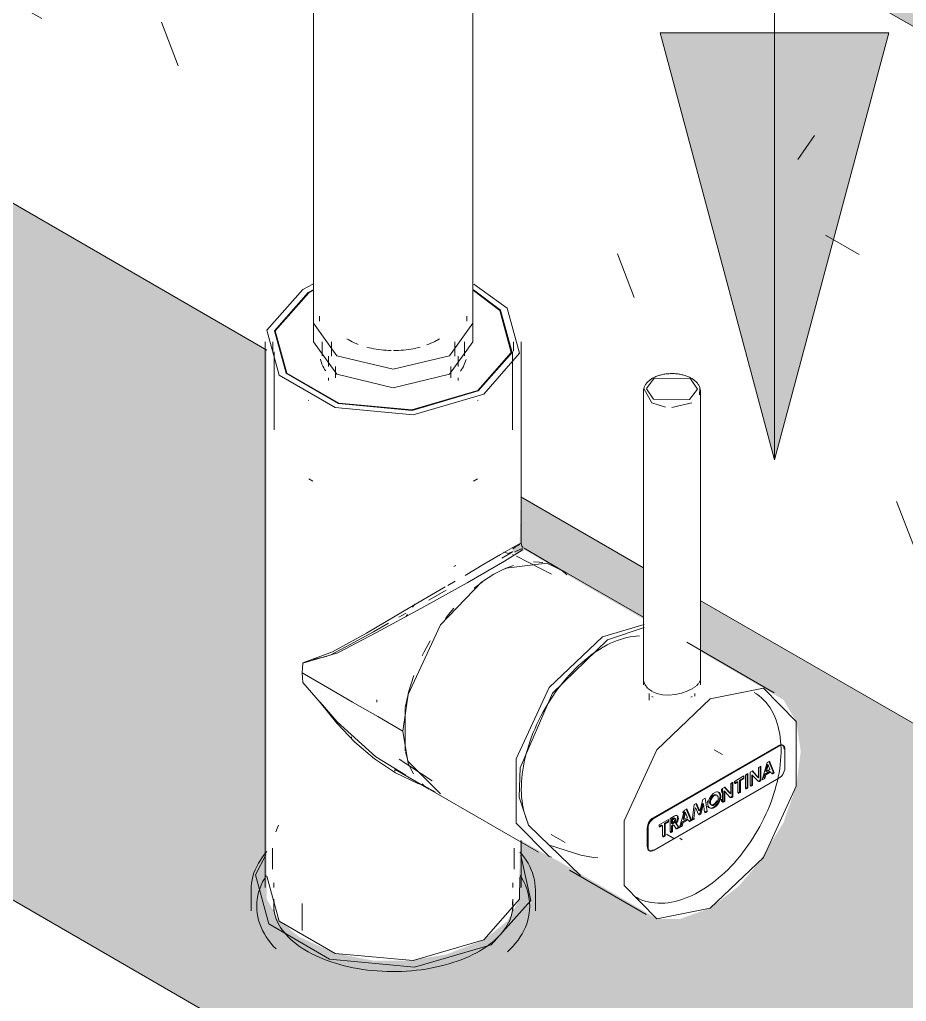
# Model space of a CAD drawing. Header units: millimetres. Extents: x -8593 to 4290, y -4897 to 11072.
# Drawn here: x -5913.5 to -5757.6, y 9973.6 to 10146.2 of the extents above; entities that cross this region are included whole.
import ezdxf

# ---------------------------------------------------------------- set-up
doc = ezdxf.new("R2010")
doc.units = ezdxf.units.MM
for name, color, linetype, lineweight in [('G-ANNO-TEXT', 231, 'Continuous', 9), ('G-IMPT', 8, 'Continuous', 9), ('I-FURN', 30, 'Continuous', 9)]:
    doc.layers.add(name, color=color, linetype=linetype, lineweight=lineweight)

msp = doc.modelspace()

# ---------------------------------------------------------------- hatches: boundary and pattern name
at = {"layer": 'G-ANNO-TEXT'}
msp.add_hatch(color=7, dxfattribs=at).paths.add_polyline_path([(-5780.79, 10068.83), (-5760.7, 10143.83), (-5800.89, 10143.83)])
at = {"layer": 'I-FURN'}
h = msp.add_hatch(dxfattribs=at)
h.set_pattern_fill('FP_8', color=256, style=0, pattern_type=2)
h.set_pattern_definition([(0, (-6795.318, 7945.46), (203.2, 29.329), [8.382, -144.018, 8.382, -144.018, -812.8]), (0, (-6795.318, 7945.46), (203.2, 29.329), [-304.8, 8.382, -296.418, 8.382, -144.018, -355.6]), (0, (-6795.318, 7945.46), (203.2, 29.329), [-762, 8.382, -93.218, 8.382, -245.618]), (135, (-6719.12, 7960.126), (-145.594, 86.93524), [5.927, -101.836, 5.927, -676.572]), (135, (-6719.12, 7960.126), (-145.594, 86.93524), [-113.69, -101.836, 5.927, -209.599, -359.21]), (135, (-6719.12, 7960.126), (-145.594, 86.93524), [-431.052, 5.927, -101.836, 5.927, -245.52]), (135, (-6719.12, 7960.126), (-145.594, 86.93524), [-544.742, -65.915, 5.927, -173.678]), (225, (-6693.72, 8018.785), (-57.60587, -116.2646), [5.927, -101.836, 5.927, -676.572]), (225, (-6693.72, 8018.785), (-57.60587, -116.2646), [-113.69, -101.836, 5.927, -209.599, -359.21]), (225, (-6693.72, 8018.785), (-57.60587, -116.2646), [-431.052, 5.927, -101.836, 5.927, -245.52]), (225, (-6693.72, 8018.785), (-57.60587, -116.2646), [-544.742, -65.915, 5.927, -173.678])])
h.paths.add_polyline_path([(-4755.31, 9567), (-4748.24, 9571.08), (-5835.38, 10198.74), (-5835.01, 10197.46), (-5834.11, 10189.85), (-5258.51, 9857.52)])
h.paths.add_polyline_path([(-8135.29, 9893.6), (-6728.14, 10706.01), (-5880.67, 10216.73), (-5873.77, 10219.68), (-5872.56, 10220.21), (-6728.14, 10714.18), (-8142.36, 9897.68)])
h = msp.add_hatch(dxfattribs=at)
h.set_pattern_fill('FP_10', color=256, style=0, pattern_type=2)
h.set_pattern_definition([(330, (-4371.022, 10336.334), (143.684, -41.478), [6.844, -117.59, 6.844, -781.239]), (330, (-4371.022, 10336.334), (143.684, -41.478), [-131.278, -117.59, 6.844, -242.024, -414.78]), (330, (-4371.022, 10336.334), (143.684, -41.478), [-497.736, 6.844, -117.59, 6.844, -283.502]), (330, (-4371.022, 10336.334), (143.684, -41.478), [-629.014, -76.112, 6.844, -200.546]), (111.206, (-4317.14, 10325.964), (-102.95035, 182.3835), [8.193, -140.765, -943.402]), (111.206, (-4317.14, 10325.964), (-102.95035, 182.3835), [-148.958, 8.193, -140.765, -794.444]), (111.206, (-4317.14, 10325.964), (-102.95035, 182.3835), [-297.916, 8.193, -289.724, -496.527]), (111.206, (-4317.14, 10325.964), (-102.95035, 182.3835), [-595.833, 8.193, -140.765, -347.569]), (111.206, (-4317.14, 10325.964), (-102.95035, 182.3835), [-744.791, 8.193, -91.113, -248.264]), (111.206, (-4317.14, 10325.964), (-102.95035, 182.3835), [-844.096, 8.193, -240.071]), (234.896, (-4299.18, 10398.55), (-40.7338, -140.906), [5.153, -88.544, -593.415]), (234.896, (-4299.18, 10398.55), (-40.7338, -140.906), [-93.697, 5.153, -88.544, -499.718]), (234.896, (-4299.18, 10398.55), (-40.7338, -140.906), [-187.394, 5.153, -182.241, -312.324]), (234.896, (-4299.18, 10398.55), (-40.7338, -140.906), [-374.788, 5.153, -88.544, -218.626]), (234.896, (-4299.18, 10398.55), (-40.7338, -140.906), [-468.485, 5.153, -57.311, -156.162]), (234.896, (-4299.18, 10398.55), (-40.7338, -140.906), [-530.95, 5.153, -151.008])])
h.paths.add_polyline_path([(-4861.38, 9505.76), (-4755.31, 9567), (-5834.11, 10189.85), (-5833.79, 10185.58), (-5833.79, 10099.55), (-5831.11, 10098.13), (-5827.53, 10095.06), (-5825.57, 10091.46), (-5825.3, 10062.28), (-5803.77, 10049.85), (-5803.51, 10080.48), (-5802.05, 10078.76), (-5802.35, 10079.13), (-5803.32, 10080.41), (-5803.49, 10081.81), (-5803.17, 10082.38), (-5802.35, 10082.66), (-5801.9, 10083.15), (-5798.26, 10083.76), (-5795.3, 10082.72), (-5795.26, 10082.99), (-5794.29, 10082.09), (-5794.1, 10080.85), (-5794, 10080.56), (-5793.79, 10080.85), (-5793.79, 10044.09), (-4868.45, 9509.85)])
h.paths.add_polyline_path([(-5795.26, 10044.94), (-5795.26, 10078.82), (-5794.65, 10079.67), (-5795.44, 10079.48), (-5795.69, 10079.39), (-5795.69, 10079.19), (-5796.72, 10078.49), (-5798.23, 10078.17), (-5795.3, 10078.76), (-5795.27, 10044.94)])
h.paths.add_polyline_path([(-5802.1, 10079.27), (-5802.1, 10079.55), (-5802.16, 10079.39)])
h.paths.add_polyline_path([(-5870.02, 10088.1), (-5870.02, 10091.59), (-5867.84, 10095.46), (-5862.75, 10099.14), (-5861.79, 10099.55), (-5862.04, 10188.73), (-5862.92, 10192.52), (-5863.37, 10193.2), (-5865.78, 10192.68), (-5869.58, 10191.05), (-5929.84, 10156.26), (-5958.95, 10139.45), (-5871.4, 10088.9)])
h.paths.add_polyline_path([(-5986.95, 10155.61), (-5881.15, 10217), (-6728.14, 10706.01), (-6728.14, 10583.54), (-5987.55, 10155.96)])
h = msp.add_hatch(dxfattribs=at)
h.set_pattern_fill('FP_1', color=256, style=0, pattern_type=2)
h.set_pattern_definition([(0, (-6795.318, 7822.987), (203.2, 29.329), [8.382, -144.018, 8.382, -144.018, -812.8]), (0, (-6795.318, 7822.987), (203.2, 29.329), [-304.8, 8.382, -296.418, 8.382, -144.018, -355.6]), (0, (-6795.318, 7822.987), (203.2, 29.329), [-762, 8.382, -93.218, 8.382, -245.618]), (135, (-6719.12, 7837.65), (-145.594, 86.93524), [5.927, -101.836, 5.927, -676.572]), (135, (-6719.12, 7837.65), (-145.594, 86.93524), [-113.69, -101.836, 5.927, -209.599, -359.21]), (135, (-6719.12, 7837.65), (-145.594, 86.93524), [-431.052, 5.927, -101.836, 5.927, -245.52]), (135, (-6719.12, 7837.65), (-145.594, 86.93524), [-544.742, -65.915, 5.927, -173.678]), (225, (-6693.72, 7896.31), (-57.60587, -116.2646), [5.927, -101.836, 5.927, -676.572]), (225, (-6693.72, 7896.31), (-57.60587, -116.2646), [-113.69, -101.836, 5.927, -209.599, -359.21]), (225, (-6693.72, 7896.31), (-57.60587, -116.2646), [-431.052, 5.927, -101.836, 5.927, -245.52]), (225, (-6693.72, 7896.31), (-57.60587, -116.2646), [-544.742, -65.915, 5.927, -173.678])])
h.paths.add_polyline_path([(-7223.12, 8019.74), (-7223.12, 8142.21), (-6608.36, 8497.15), (-6933.62, 8684.94), (-6324.67, 9036.52), (-5999.4, 8848.73), (-4861.38, 9505.76), (-5793.81, 10044.1), (-5793.79, 10035.12), (-5779.2, 10026.63), (-5776.94, 10022.81), (-5776.16, 10017.58), (-5776.94, 10011.46), (-5779.2, 10005.03), (-5783.69, 9997.81), (-5787.16, 9993.77), (-5792.07, 9990.03), (-5797.43, 9988.09), (-5801.43, 9988.14), (-5818.56, 9998.18), (-5821.26, 9999.59), (-5825.49, 10002.03), (-5825.71, 9991.34), (-5827.75, 9987.72), (-5831.88, 9984.43), (-5838.38, 9981.9), (-5844.98, 9980.79), (-5851.31, 9980.79), (-5858.19, 9982.12), (-5864.48, 9985.05), (-5868.06, 9988.12), (-5870.02, 9991.59), (-5870.02, 10088.1), (-5958.95, 10139.45), (-5991.59, 10120.3), (-5992.31, 10113.98), (-5998.62, 10110.34), (-6007.84, 10110.51), (-6008.81, 10111.04), (-6011.67, 10110.97), (-6013.32, 10111.51), (-6016.62, 10113.47), (-6018.95, 10115.73), (-6021.56, 10119.25), (-6022.88, 10121.85), (-6023.88, 10124.61), (-6024.48, 10128.61), (-6024.36, 10130.43), (-6024.03, 10131.68), (-6023.82, 10132.71), (-6022.28, 10135.02), (-6021.31, 10135.47), (-6020.49, 10135.88), (-6020.7, 10136.13), (-5986.95, 10155.61), (-6728.14, 10583.54), (-8135.29, 9771.13), (-7718.09, 9530.26), (-6728.14, 10101.81), (-5667.48, 9489.43), (-7718.09, 8305.51), (-7287.37, 8056.84)])
h.paths.add_polyline_path([(-5847.79, 9646.32), (-5860.83, 9647.33), (-5872.79, 9650.19), (-5883.15, 9654.77), (-6442.01, 9977.48), (-6449.71, 9983.27), (-6454.71, 9990.23), (-6456.41, 9997.7), (-6454.71, 10005.17), (-6449.71, 10012.14), (-6441.76, 10018.12), (-6236.7, 10136.51), (-6226.35, 10141.09), (-6214.29, 10143.98), (-6201.35, 10144.96), (-6188.41, 10143.98), (-6176.35, 10141.09), (-6165.99, 10136.51), (-5607.38, 9813.99), (-5599.43, 9808.01), (-5594.44, 9801.05), (-5592.73, 9793.58), (-5594.44, 9786.11), (-5599.43, 9779.15), (-5607.38, 9773.17), (-5812.44, 9654.77), (-5822.79, 9650.19), (-5834.85, 9647.3), (-5839.7, 9646.93)])
h.paths.add_polyline_path([(-5803.77, 10040.81), (-5803.79, 10049.87), (-5825.36, 10062.32), (-5825.57, 10054.02), (-5826.82, 10053.17), (-5826.66, 10052.57), (-5826.19, 10052.28), (-5824.65, 10052.95), (-5813.75, 10046.57), (-5803.79, 10040.83)])
h.paths.add_polyline_path([(-6014.97, 10133.82), (-6014.52, 10134.84), (-6014.92, 10134.17)])
h.paths.add_polyline_path([(-6014.29, 10135.06), (-6014.55, 10135.16), (-6014.32, 10135.07)])
h.paths.add_polyline_path([(-6002.83, 10141.71), (-6002.69, 10141.78), (-6002.83, 10141.71)])
h = msp.add_hatch(dxfattribs=at)
h.set_pattern_fill('FP_6', color=256, style=0, pattern_type=2)
h.set_pattern_definition([(330, (-4477.088, 10275.096), (143.684, -41.478), [6.844, -117.59, 6.844, -781.239]), (330, (-4477.088, 10275.096), (143.684, -41.478), [-131.278, -117.59, 6.844, -242.024, -414.78]), (330, (-4477.088, 10275.096), (143.684, -41.478), [-497.736, 6.844, -117.59, 6.844, -283.502]), (330, (-4477.088, 10275.096), (143.684, -41.478), [-629.014, -76.112, 6.844, -200.546]), (111.206, (-4423.206, 10264.727), (-102.95035, 182.3835), [8.193, -140.765, -943.402]), (111.206, (-4423.206, 10264.727), (-102.95035, 182.3835), [-148.958, 8.193, -140.765, -794.444]), (111.206, (-4423.206, 10264.727), (-102.95035, 182.3835), [-297.916, 8.193, -289.724, -496.527]), (111.206, (-4423.206, 10264.727), (-102.95035, 182.3835), [-595.833, 8.193, -140.765, -347.569]), (111.206, (-4423.206, 10264.727), (-102.95035, 182.3835), [-744.791, 8.193, -91.113, -248.264]), (111.206, (-4423.206, 10264.727), (-102.95035, 182.3835), [-844.096, 8.193, -240.071]), (234.896, (-4405.246, 10337.313), (-40.7338, -140.906), [5.153, -88.544, -593.415]), (234.896, (-4405.246, 10337.313), (-40.7338, -140.906), [-93.697, 5.153, -88.544, -499.718]), (234.896, (-4405.246, 10337.313), (-40.7338, -140.906), [-187.394, 5.153, -182.241, -312.324]), (234.896, (-4405.246, 10337.313), (-40.7338, -140.906), [-374.788, 5.153, -88.544, -218.626]), (234.896, (-4405.246, 10337.313), (-40.7338, -140.906), [-468.485, 5.153, -57.311, -156.162]), (234.896, (-4405.246, 10337.313), (-40.7338, -140.906), [-530.95, 5.153, -151.008])])
h.paths.add_polyline_path([(-5607.38, 9790.07), (-5607.38, 9813.99), (-6165.99, 10136.51), (-6165.99, 10112.58), (-5607.39, 9790.08)])

# ---------------------------------------------------------------- linework, layer by layer
at = {"layer": 'G-ANNO-TEXT', "color": 7}
for p, q in [((-5780.79, 10068.83), (-5780.79, 10467)), ((-5760.7, 10143.83), (-5800.89, 10143.83)), ((-5800.89, 10143.83), (-5780.79, 10068.83)), ((-5780.79, 10068.83), (-5760.7, 10143.83))]:
    msp.add_line(p, q, dxfattribs=at)
at = {"layer": 'G-IMPT'}
for p, q in [((-5861.79, 10187.13), (-5861.79, 10092.82)), ((-5833.79, 10092.82), (-5833.79, 10187.13)), ((-5863.7, 10098.74), (-5861.94, 10099.66)), ((-5862.75, 10098.19), (-5861.89, 10098.66)), ((-5861.88, 10098.55), (-5862.64, 10098.13)), ((-5860.74, 10094.05), (-5860.74, 10093.15)), ((-5834.84, 10093.15), (-5834.84, 10094.05)), ((-5861.79, 10092.82), (-5857.69, 10087.11)), ((-5861.79, 10092.82), (-5861.79, 10089.56)), ((-5833.79, 10092.82), (-5837.9, 10087.11)), ((-5833.79, 10089.56), (-5833.79, 10092.82)), ((-5870.29, 10089.56), (-5870.29, 9993.62)), ((-5868.94, 10089.56), (-5868.94, 10087.93)), ((-5860.29, 10089.56), (-5860.29, 10087.11)), ((-5858.64, 10089.56), (-5858.64, 10087.03)), ((-5837.9, 10083.84), (-5833.79, 10089.56)), ((-5836.94, 10087.03), (-5836.94, 10089.56)), ((-5835.29, 10087.11), (-5835.29, 10089.56)), ((-5826.64, 10087.93), (-5826.64, 10089.56)), ((-5825.29, 10054.14), (-5825.29, 10089.56)), ((-5868.74, 10087.76), (-5868.74, 10074.05)), ((-5859.19, 10087.03), (-5859.19, 10085.23)), ((-5836.39, 10085.23), (-5836.39, 10087.03)), ((-5826.84, 10074.05), (-5826.84, 10087.76)), ((-5857.94, 10085.23), (-5857.94, 10083.19)), ((-5837.64, 10083.19), (-5837.64, 10085.23)), ((-5859.19, 10083.19), (-5859.19, 10082.75)), ((-5836.39, 10082.75), (-5836.39, 10083.19)), ((-5803.29, 10081.33), (-5801.9, 10083.15)), ((-5803.79, 10080.86), (-5803.79, 10029.26)), ((-5794.29, 10081.21), (-5795.69, 10079.39)), ((-5793.93, 10080.2), (-5793.87, 10081.36)), ((-5793.79, 10029.26), (-5793.79, 10080.86)), ((-5862.75, 10079.29), (-5862.61, 10079.21)), ((-5832.98, 10079.21), (-5832.84, 10079.29)), ((-5795.3, 10078.8), (-5798.84, 10077.98)), ((-5862.61, 10065.49), (-5861.9, 10065.08)), ((-5833.69, 10065.08), (-5832.98, 10065.49)), ((-5827.22, 10052.31), (-5828.39, 10052.57)), ((-5827.47, 10052.38), (-5827.08, 10052.57)), ((-5818.77, 10049.79), (-5824.79, 10053.27)), ((-5826.55, 10052.06), (-5826.85, 10052.18)), ((-5819.95, 10048.73), (-5826.15, 10051.87)), ((-5836.81, 10050.26), (-5837.14, 10050.05)), ((-5835.15, 10048.49), (-5831.88, 10050.49)), ((-5828.14, 10049.73), (-5830.12, 10048.73)), ((-5803.77, 10041.13), (-5818.87, 10049.85)), ((-5817.25, 10048.59), (-5818.12, 10049.35)), ((-5838.19, 10046.74), (-5836.89, 10047.48)), ((-5830.12, 10048.73), (-5832.11, 10047.44)), ((-5838.46, 10045.89), (-5841.51, 10044.14)), ((-5844, 10043.46), (-5844.41, 10042.92)), ((-5845.53, 10041.84), (-5846.78, 10041.14)), ((-5845.29, 10041.64), (-5845.52, 10041.29)), ((-5811.03, 10037.71), (-5803.68, 10039.88)), ((-5803.69, 10039.32), (-5810.11, 10037.18)), ((-5780.82, 10027.88), (-5796.18, 10036.75)), ((-5859.54, 10034.21), (-5861.92, 10033.69)), ((-5863.76, 10030.51), (-5863.78, 10031.34)), ((-5863.71, 10029.68), (-5863.76, 10030.5)), ((-5803.07, 10028.65), (-5803.53, 10029.25)), ((-5802.36, 10028.12), (-5803.02, 10028.61)), ((-5802.33, 10028.1), (-5801.48, 10027.73)), ((-5796.04, 10028.19), (-5795.25, 10028.57)), ((-5795.22, 10028.59), (-5794.62, 10028.99)), ((-5794.51, 10029.08), (-5794.11, 10029.49)), ((-5850.68, 10026.6), (-5850.69, 10026.21)), ((-5845.25, 10027.3), (-5845.67, 10025.27)), ((-5802.79, 10027.71), (-5802.79, 10026.55)), ((-5802.33, 10027.22), (-5802.12, 10027.1)), ((-5799.34, 10027.47), (-5798.25, 10027.57)), ((-5795.47, 10027.1), (-5795.26, 10027.22)), ((-5794.79, 10027.24), (-5794.79, 10027.71)), ((-5845.7, 10025.07), (-5845.7, 10017.65)), ((-5855.13, 10020.14), (-5855.13, 10019.82)), ((-5780.15, 10018.56), (-5802.09, 10005.9)), ((-5801.94, 10005.82), (-5780.01, 10018.48)), ((-5789.94, 10016.99), (-5791.39, 10017.82)), ((-5780.15, 10018.56), (-5780.01, 10018.48)), ((-5779.24, 10018.59), (-5779.38, 10018.67)), ((-5778.96, 10017.88), (-5778.96, 10014.67)), ((-5846.76, 10016.17), (-5840.94, 10012.38)), ((-5845.66, 10017.47), (-5845.25, 10015.95)), ((-5847.53, 10014.07), (-5847.53, 10014.39)), ((-5847.44, 10014.38), (-5841.47, 10010.93)), ((-5845.22, 10015.87), (-5839.47, 10010.1)), ((-5783.16, 10014.97), (-5783.56, 10014.74)), ((-5783.56, 10014.74), (-5783.56, 10012.94)), ((-5783.3, 10014.89), (-5783.3, 10012.51)), ((-5783.16, 10012.43), (-5783.16, 10014.97)), ((-5782.08, 10015.59), (-5782.92, 10012.57)), ((-5782.02, 10015.25), (-5782.33, 10014.08)), ((-5782.18, 10014), (-5781.87, 10015.17)), ((-5781.57, 10014.35), (-5782.18, 10014)), ((-5781.66, 10015.84), (-5782.08, 10015.59)), ((-5781.87, 10015.17), (-5782.02, 10015.25)), ((-5781.87, 10015.17), (-5781.57, 10014.35)), ((-5781.75, 10015.79), (-5780.95, 10013.87)), ((-5780.81, 10013.79), (-5781.66, 10015.84)), ((-5780.01, 10012.85), (-5801.94, 10000.18)), ((-5786.15, 10013.24), (-5787.8, 10012.29)), ((-5786.29, 10012.87), (-5786.9, 10012.52)), ((-5786.76, 10012.44), (-5786.15, 10012.79)), ((-5786.15, 10012.79), (-5786.15, 10013.24)), ((-5785.44, 10013.66), (-5785.87, 10013.41)), ((-5785.87, 10013.41), (-5785.87, 10011.06)), ((-5785.58, 10013.57), (-5785.58, 10011.2)), ((-5785.44, 10011.12), (-5785.44, 10013.66)), ((-5784.63, 10014.12), (-5785.02, 10013.9)), ((-5785.02, 10013.9), (-5785.02, 10011.55)), ((-5784.76, 10013.44), (-5784.62, 10013.35)), ((-5784.76, 10013.44), (-5784.76, 10011.67)), ((-5784.67, 10014.1), (-5783.7, 10013.02)), ((-5783.56, 10012.94), (-5784.63, 10014.12)), ((-5784.62, 10013.35), (-5783.66, 10012.32)), ((-5784.62, 10011.59), (-5784.62, 10013.35)), ((-5782.92, 10012.57), (-5782.49, 10012.82)), ((-5782.46, 10013.56), (-5782.63, 10012.9)), ((-5782.63, 10012.9), (-5782.49, 10012.82)), ((-5782.49, 10012.82), (-5782.32, 10013.47)), ((-5781.57, 10014.07), (-5782.46, 10013.56)), ((-5782.33, 10014.08), (-5782.18, 10014)), ((-5782.32, 10013.47), (-5781.43, 10013.99)), ((-5781.43, 10013.99), (-5781.31, 10013.67)), ((-5780.95, 10013.87), (-5781.25, 10013.7)), ((-5781.11, 10013.62), (-5781.25, 10013.7)), ((-5781.23, 10013.59), (-5781.11, 10013.62)), ((-5781.11, 10013.62), (-5780.81, 10013.79)), ((-5841.37, 10010.88), (-5822.28, 9999.85)), ((-5790.07, 10010.34), (-5790.07, 10010.99)), ((-5789.53, 10011.29), (-5789.93, 10011.06)), ((-5789.93, 10011.06), (-5789.93, 10008.72)), ((-5789.61, 10011.3), (-5788.61, 10010.19)), ((-5788.47, 10010.11), (-5789.53, 10011.29)), ((-5788.07, 10012.14), (-5788.47, 10011.91)), ((-5788.47, 10011.91), (-5788.47, 10010.11)), ((-5788.21, 10012.11), (-5788.21, 10009.68)), ((-5788.07, 10009.6), (-5788.07, 10012.14)), ((-5787.8, 10012.29), (-5787.8, 10012.03)), ((-5787.34, 10012.27), (-5787.78, 10012.01)), ((-5787.64, 10011.93), (-5787.78, 10012.01)), ((-5787.64, 10011.93), (-5787.2, 10012.19)), ((-5787.2, 10012.19), (-5787.2, 10010.29)), ((-5786.9, 10012.52), (-5786.76, 10012.44)), ((-5786.9, 10012.52), (-5786.9, 10010.43)), ((-5786.76, 10010.35), (-5786.76, 10012.44)), ((-5785.58, 10011.2), (-5785.84, 10011.04)), ((-5785.7, 10010.96), (-5785.84, 10011.04)), ((-5785.83, 10010.93), (-5785.7, 10010.96)), ((-5785.7, 10010.96), (-5785.44, 10011.12)), ((-5785.58, 10011.2), (-5785.44, 10011.12)), ((-5784.76, 10011.67), (-5784.99, 10011.54)), ((-5784.99, 10011.54), (-5784.85, 10011.45)), ((-5784.97, 10011.43), (-5784.85, 10011.45)), ((-5784.85, 10011.45), (-5784.62, 10011.59)), ((-5784.76, 10011.67), (-5784.62, 10011.59)), ((-5783.3, 10012.51), (-5783.54, 10012.38)), ((-5783.4, 10012.29), (-5783.54, 10012.38)), ((-5783.4, 10012.29), (-5783.16, 10012.43)), ((-5783.3, 10012.51), (-5783.16, 10012.43)), ((-5793.34, 10009.09), (-5793.91, 10007.04)), ((-5792.95, 10009.32), (-5793.34, 10009.09)), ((-5792.61, 10006.97), (-5792.95, 10009.32)), ((-5790.87, 10009.84), (-5791.01, 10009.92)), ((-5790.21, 10009.63), (-5790.35, 10009.72)), ((-5790.07, 10008.8), (-5790.07, 10009.18)), ((-5789.67, 10010.6), (-5789.67, 10008.84)), ((-5789.67, 10010.6), (-5789.52, 10010.52)), ((-5789.52, 10008.76), (-5789.52, 10010.52)), ((-5789.52, 10010.52), (-5788.57, 10009.48)), ((-5788.21, 10009.68), (-5788.44, 10009.54)), ((-5788.3, 10009.46), (-5788.44, 10009.54)), ((-5788.3, 10009.46), (-5788.07, 10009.6)), ((-5788.21, 10009.68), (-5788.07, 10009.6)), ((-5786.9, 10010.43), (-5787.17, 10010.28)), ((-5787.17, 10010.28), (-5787.03, 10010.2)), ((-5787.15, 10010.17), (-5787.03, 10010.2)), ((-5787.03, 10010.2), (-5786.76, 10010.35)), ((-5786.9, 10010.43), (-5786.76, 10010.35)), ((-5796.19, 10007.45), (-5796.6, 10007.21)), ((-5796.28, 10007.42), (-5795.48, 10005.48)), ((-5795.33, 10005.4), (-5796.19, 10007.45)), ((-5794.87, 10008.21), (-5795.22, 10005.47)), ((-5794.74, 10007.65), (-5794.94, 10005.79)), ((-5794.48, 10008.43), (-5794.87, 10008.21)), ((-5794.74, 10007.65), (-5794.6, 10007.57)), ((-5794.6, 10007.57), (-5794.15, 10006.48)), ((-5794.58, 10008.4), (-5794.05, 10007.12)), ((-5793.91, 10007.04), (-5794.48, 10008.43)), ((-5793.38, 10008.41), (-5793.88, 10006.62)), ((-5793.74, 10006.53), (-5793.24, 10008.33)), ((-5793.33, 10008), (-5793.38, 10008.41)), ((-5793.38, 10008.41), (-5793.24, 10008.33)), ((-5793.24, 10008.33), (-5793.06, 10006.9)), ((-5792.62, 10008.56), (-5792.55, 10008.88)), ((-5792.18, 10008.65), (-5792.04, 10008.57)), ((-5791.96, 10008.19), (-5791.82, 10008.11)), ((-5790.02, 10008.67), (-5790.07, 10008.8)), ((-5789.67, 10008.84), (-5789.9, 10008.7)), ((-5789.9, 10008.7), (-5789.76, 10008.62)), ((-5789.76, 10008.62), (-5789.52, 10008.76)), ((-5789.67, 10008.84), (-5789.52, 10008.76)), ((-5801.94, 10005.82), (-5802.09, 10005.9)), ((-5798.38, 10006.18), (-5799.12, 10005.76)), ((-5799.12, 10005.76), (-5799.12, 10003.41)), ((-5798.56, 10005.81), (-5798.85, 10005.64)), ((-5798.85, 10005.64), (-5798.71, 10005.56)), ((-5798.85, 10005.64), (-5798.85, 10004.91)), ((-5798.71, 10005.56), (-5798.42, 10005.72)), ((-5798.56, 10005.81), (-5798.42, 10005.72)), ((-5798.17, 10005.77), (-5798.31, 10005.85)), ((-5797.66, 10005.79), (-5797.8, 10005.87)), ((-5796.6, 10007.21), (-5797.45, 10004.18)), ((-5796.09, 10005.69), (-5796.99, 10005.17)), ((-5796.89, 10006.77), (-5796.8, 10007.09)), ((-5796.54, 10006.86), (-5796.85, 10005.69)), ((-5796.85, 10005.69), (-5796.71, 10005.61)), ((-5796.71, 10005.61), (-5796.4, 10006.78)), ((-5796.09, 10005.97), (-5796.71, 10005.61)), ((-5796.4, 10006.78), (-5796.54, 10006.86)), ((-5796.4, 10006.78), (-5796.09, 10005.97)), ((-5794.94, 10005.79), (-5795.31, 10005.58)), ((-5795.22, 10005.47), (-5794.8, 10005.71)), ((-5793.88, 10006.62), (-5794.08, 10006.5)), ((-5793.94, 10006.42), (-5794.08, 10006.5)), ((-5794.07, 10006.39), (-5793.94, 10006.42)), ((-5793.94, 10006.42), (-5793.74, 10006.53)), ((-5793.88, 10006.62), (-5793.74, 10006.53)), ((-5792.75, 10007.05), (-5793.01, 10006.91)), ((-5793.01, 10006.91), (-5792.87, 10006.83)), ((-5793, 10006.79), (-5792.87, 10006.83)), ((-5792.87, 10006.83), (-5792.61, 10006.97)), ((-5792.75, 10007.05), (-5792.61, 10006.97)), ((-5867.96, 10004.61), (-5868.45, 10003.45)), ((-5824.01, 10004.59), (-5814.85, 9995.76)), ((-5803.14, 10004.08), (-5803, 10004)), ((-5803.14, 10004.08), (-5803.14, 10000.87)), ((-5803, 10000.79), (-5803, 10004)), ((-5799.38, 10005.6), (-5801.04, 10004.65)), ((-5801.04, 10004.65), (-5801.04, 10004.39)), ((-5800.57, 10004.63), (-5801.01, 10004.37)), ((-5800.87, 10004.29), (-5801.01, 10004.37)), ((-5800.87, 10004.29), (-5800.43, 10004.55)), ((-5800.43, 10004.55), (-5800.43, 10002.65)), ((-5800.13, 10004.88), (-5799.52, 10005.23)), ((-5800.13, 10004.88), (-5800.13, 10002.79)), ((-5800.13, 10004.88), (-5799.99, 10004.8)), ((-5799.38, 10005.15), (-5799.99, 10004.8)), ((-5799.99, 10002.71), (-5799.99, 10004.8)), ((-5799.38, 10005.15), (-5799.38, 10005.6)), ((-5798.85, 10004.91), (-5798.56, 10005.07)), ((-5798.85, 10004.91), (-5798.71, 10004.82)), ((-5798.56, 10004.64), (-5798.85, 10004.47)), ((-5798.85, 10004.47), (-5798.71, 10004.39)), ((-5798.85, 10004.47), (-5798.85, 10003.54)), ((-5798.71, 10004.82), (-5798.71, 10005.56)), ((-5798.42, 10004.99), (-5798.71, 10004.82)), ((-5798.71, 10004.39), (-5798.42, 10004.56)), ((-5798.71, 10003.45), (-5798.71, 10004.39)), ((-5798.42, 10004.99), (-5798.56, 10005.07)), ((-5798.56, 10004.64), (-5798.42, 10004.56)), ((-5798.42, 10004.56), (-5798.07, 10003.97)), ((-5798.23, 10005.63), (-5798.09, 10005.55)), ((-5798.18, 10004.95), (-5798.03, 10004.87)), ((-5798.18, 10004.95), (-5797.67, 10004.22)), ((-5797.53, 10004.13), (-5798.03, 10004.87)), ((-5797.67, 10004.22), (-5798, 10004.02)), ((-5797.98, 10003.9), (-5797.86, 10003.94)), ((-5797.86, 10003.94), (-5797.53, 10004.13)), ((-5797.59, 10004.26), (-5797.45, 10004.18)), ((-5797.45, 10004.18), (-5797.02, 10004.43)), ((-5797.16, 10004.51), (-5797.43, 10004.36)), ((-5796.99, 10005.17), (-5797.16, 10004.51)), ((-5797.02, 10004.43), (-5796.85, 10005.09)), ((-5796.85, 10005.09), (-5795.95, 10005.6)), ((-5795.95, 10005.6), (-5795.83, 10005.29)), ((-5795.48, 10005.48), (-5795.77, 10005.31)), ((-5795.63, 10005.23), (-5795.77, 10005.31)), ((-5795.75, 10005.2), (-5795.63, 10005.23)), ((-5795.63, 10005.23), (-5795.33, 10005.4)), ((-5795.48, 10005.48), (-5795.33, 10005.4)), ((-5795.36, 10005.55), (-5795.22, 10005.47)), ((-5820.05, 10002.96), (-5817.58, 10001.53)), ((-5800.13, 10002.79), (-5800.4, 10002.64)), ((-5800.4, 10002.64), (-5800.26, 10002.56)), ((-5800.26, 10002.56), (-5799.99, 10002.71)), ((-5799.75, 10003.01), (-5798.45, 10002.26)), ((-5798.85, 10003.54), (-5799.09, 10003.39)), ((-5799.09, 10003.39), (-5798.95, 10003.31)), ((-5799.08, 10003.28), (-5798.95, 10003.31)), ((-5798.95, 10003.31), (-5798.71, 10003.45)), ((-5798.85, 10003.54), (-5798.76, 10003.49)), ((-5797.43, 10002.29), (-5797, 10002.04)), ((-5869.04, 10000.56), (-5869.04, 9996.89)), ((-5826.54, 9996.89), (-5826.54, 10000.56)), ((-5825.29, 9993.62), (-5825.29, 10001.92)), ((-5803.14, 10000.87), (-5803, 10000.79)), ((-5802.85, 10000.15), (-5802.71, 10000.07)), ((-5816.78, 9996.68), (-5803.32, 9988.91)), ((-5868.79, 9994.44), (-5868.79, 9993.62)), ((-5826.79, 9993.62), (-5826.79, 9994.44)), ((-5872.79, 9993.21), (-5872.79, 9989.54)), ((-5822.79, 9989.54), (-5822.79, 9993.21)), ((-5868.79, 9991.58), (-5868.79, 9989.54)), ((-5863.79, 9990.82), (-5863.79, 9986.11)), ((-5826.79, 9989.54), (-5826.79, 9991.58))]:
    msp.add_line(p, q, dxfattribs=at)
for points in [[(-5833.65, 10099.66, 0), (-5827.75, 10095.46, 0), (-5825.57, 10087.53, 0), (-5831.88, 10080.37, 0)], [(-5831.88, 10080.37, 0), (-5844.28, 10076.73, 0), (-5858.01, 10077.98, 0), (-5867.84, 10083.66, 0), (-5870.02, 10091.59, 0), (-5863.7, 10098.74, 0)], [(-5832.84, 10080.92, 0), (-5844.49, 10077.5, 0), (-5857.4, 10078.68, 0), (-5866.64, 10084.02, 0), (-5868.68, 10091.47, 0), (-5862.75, 10098.19, 0)], [(-5862.64, 10098.13, 0), (-5868.54, 10091.46, 0), (-5866.51, 10084.05, 0), (-5857.33, 10078.76, 0), (-5844.51, 10077.58, 0), (-5832.95, 10080.99, 0)], [(-5832.95, 10080.99, 0), (-5827.05, 10087.66, 0), (-5829.08, 10095.06, 0), (-5833.71, 10098.55, 0)], [(-5833.7, 10098.66, 0), (-5828.95, 10095.1, 0), (-5826.91, 10087.65, 0), (-5832.84, 10080.92, 0)], [(-5837.9, 10087.11, 0), (-5847.79, 10084.74, 0), (-5857.69, 10087.11, 0), (-5861.79, 10092.82, 0)], [(-5857.69, 10087.11, 0), (-5847.79, 10084.74, 0), (-5837.9, 10087.11, 0), (-5833.79, 10092.82, 0)], [(-5861.79, 10089.56, 0), (-5857.69, 10083.84, 0), (-5847.79, 10081.48, 0), (-5837.9, 10083.84, 0)], [(-5855.92, 10090.07, 0), (-5855.62, 10089.89, 0), (-5855.31, 10089.72, 0), (-5854.99, 10089.55, 0), (-5854.66, 10089.39, 0), (-5854.31, 10089.24, 0), (-5853.95, 10089.09, 0)], [(-5852.43, 10088.59, 0), (-5852.02, 10088.49, 0), (-5851.61, 10088.4, 0), (-5851.2, 10088.32, 0), (-5850.78, 10088.24, 0), (-5850.35, 10088.18, 0), (-5849.92, 10088.12, 0), (-5849.48, 10088.08, 0), (-5849.05, 10088.05, 0), (-5848.61, 10088.02, 0), (-5848.17, 10088.01, 0)], [(-5847.72, 10088.01, 0), (-5847.28, 10088.01, 0), (-5846.84, 10088.03, 0), (-5846.4, 10088.06, 0), (-5845.97, 10088.09, 0), (-5845.53, 10088.14, 0), (-5845.1, 10088.2, 0), (-5844.68, 10088.27, 0), (-5844.26, 10088.34, 0), (-5843.84, 10088.43, 0), (-5843.43, 10088.52, 0), (-5843.03, 10088.63, 0)], [(-5841.88, 10089, 0), (-5841.52, 10089.14, 0), (-5841.17, 10089.28, 0), (-5840.83, 10089.44, 0), (-5840.49, 10089.6, 0), (-5840.18, 10089.77, 0), (-5840.03, 10089.86, 0)], [(-5839.67, 10090.07, 0), (-5839.97, 10089.89, 0), (-5840.03, 10089.86, 0)], [(-5859.65, 10084.42, 0), (-5859.85, 10084.7, 0), (-5860.02, 10084.99, 0), (-5860.18, 10085.29, 0), (-5860.32, 10085.59, 0), (-5860.43, 10085.9, 0), (-5860.53, 10086.21, 0), (-5860.6, 10086.52, 0)], [(-5835, 10086.46, 0), (-5835.08, 10086.15, 0), (-5835.18, 10085.84, 0), (-5835.3, 10085.54, 0), (-5835.44, 10085.23, 0), (-5835.6, 10084.94, 0), (-5835.78, 10084.65, 0), (-5835.98, 10084.36, 0)], [(-5793.79, 10080.86, 0), (-5793.8, 10081, 0), (-5793.81, 10081.14, 0), (-5793.84, 10081.28, 0), (-5793.87, 10081.41, 0), (-5793.91, 10081.54, 0), (-5793.96, 10081.68, 0), (-5794.02, 10081.8, 0), (-5794.09, 10081.93, 0), (-5794.16, 10082.05, 0), (-5794.24, 10082.17, 0), (-5794.33, 10082.29, 0), (-5794.43, 10082.4, 0), (-5794.53, 10082.51, 0), (-5794.64, 10082.61, 0), (-5794.76, 10082.71, 0), (-5794.88, 10082.81, 0), (-5795, 10082.9, 0), (-5795.13, 10082.99, 0), (-5795.27, 10083.08, 0), (-5795.41, 10083.16, 0), (-5795.56, 10083.24, 0), (-5795.71, 10083.32, 0), (-5795.86, 10083.39, 0), (-5796.02, 10083.46, 0), (-5796.19, 10083.52, 0), (-5796.35, 10083.58, 0), (-5796.52, 10083.63, 0), (-5796.7, 10083.68, 0), (-5796.87, 10083.73, 0), (-5797.05, 10083.77, 0), (-5797.23, 10083.81, 0), (-5797.42, 10083.84, 0), (-5797.6, 10083.87, 0), (-5797.79, 10083.9, 0), (-5797.98, 10083.92, 0), (-5798.17, 10083.94, 0), (-5798.36, 10083.95, 0), (-5798.55, 10083.96, 0), (-5798.74, 10083.96, 0), (-5798.93, 10083.96, 0), (-5799.12, 10083.95, 0), (-5799.31, 10083.94, 0), (-5799.5, 10083.93, 0), (-5799.69, 10083.91, 0), (-5799.88, 10083.89, 0), (-5800.07, 10083.86, 0), (-5800.25, 10083.83, 0), (-5800.43, 10083.79, 0), (-5800.62, 10083.75, 0), (-5800.79, 10083.71, 0), (-5800.97, 10083.66, 0), (-5801.14, 10083.61, 0), (-5801.31, 10083.55, 0), (-5801.47, 10083.49, 0), (-5801.63, 10083.42, 0), (-5801.79, 10083.36, 0), (-5801.94, 10083.28, 0), (-5802.09, 10083.21, 0), (-5802.14, 10083.18, 0)], [(-5803.79, 10080.86, 0), (-5803.79, 10081, 0), (-5803.77, 10081.14, 0), (-5803.75, 10081.28, 0), (-5803.72, 10081.41, 0), (-5803.67, 10081.54, 0), (-5803.62, 10081.68, 0), (-5803.56, 10081.8, 0), (-5803.5, 10081.93, 0), (-5803.42, 10082.05, 0), (-5803.34, 10082.17, 0), (-5803.25, 10082.29, 0), (-5803.16, 10082.4, 0), (-5803.05, 10082.51, 0), (-5802.94, 10082.61, 0), (-5802.83, 10082.71, 0), (-5802.71, 10082.81, 0), (-5802.58, 10082.9, 0), (-5802.45, 10082.99, 0), (-5802.31, 10083.08, 0), (-5802.17, 10083.16, 0), (-5802.16, 10083.17, 0)], [(-5801.9, 10083.15, 0), (-5795.54, 10083.06, 0), (-5794.29, 10081.25, 0)], [(-5799.92, 10078.05, 0), (-5802.35, 10078.83, 0), (-5803.72, 10081.35, 0)], [(-5795.69, 10079.39, 0), (-5802.05, 10079.48, 0), (-5803.29, 10081.26, 0)], [(-5831.88, 10050.49, 0), (-5828.95, 10052.17, 0), (-5826.9, 10053.32, 0), (-5825.71, 10053.96, 0), (-5825.3, 10054.14, 0)], [(-5825.29, 10054.14, 0), (-5825.26, 10053.88, 0), (-5825.19, 10053.69, 0), (-5825.11, 10053.56, 0), (-5824.96, 10053.39, 0)], [(-5826.4, 10052.62, 0), (-5825.12, 10053.21, 0), (-5825.12, 10052.95, 0), (-5828.26, 10050.98, 0), (-5834.82, 10047.19, 0), (-5842.94, 10042.66, 0), (-5850.72, 10038.43, 0), (-5857.55, 10034.86, 0), (-5863.71, 10033.06, 0)], [(-5826.8, 10052.69, 0), (-5826.82, 10052.66, 0), (-5827.59, 10052.19, 0), (-5828.73, 10051.51, 0)], [(-5825.54, 10053.94, 0), (-5826.33, 10053.44, 0), (-5826.77, 10053.17, 0)], [(-5818.21, 10049.42, 0), (-5820.77, 10050.62, 0), (-5828.02, 10049.79, 0)], [(-5823.13, 10050.85, 0), (-5822.16, 10050.82, 0), (-5821.49, 10050.74, 0)], [(-5828.16, 10049.64, 0), (-5827.35, 10049.97, 0), (-5826.68, 10050.21, 0)], [(-5819.85, 10050.31, 0), (-5817.88, 10049.19, 0), (-5817.52, 10048.89, 0)], [(-5832.23, 10047.35, 0), (-5839.47, 10039.83, 0), (-5845.22, 10027.42, 0)], [(-5833.56, 10046.23, 0), (-5832.89, 10046.77, 0), (-5832.08, 10047.38, 0)], [(-5863.7, 10033.14, 0), (-5858.46, 10035.04, 0), (-5852.52, 10038.31, 0), (-5845.89, 10042.27, 0), (-5838.69, 10046.46, 0)], [(-5838.63, 10040.92, 0), (-5838.09, 10041.61, 0), (-5837.12, 10042.76, 0)], [(-5848.61, 10040.11, 0), (-5851.27, 10038.6, 0), (-5855.35, 10036.33, 0), (-5858.85, 10034.45, 0)], [(-5842.72, 10034.34, 0), (-5842.36, 10035.05, 0), (-5841.3, 10036.98, 0)], [(-5819.98, 9998.98, 0), (-5820.38, 9999.08, 0), (-5826.16, 10004.93, 0), (-5826.16, 10016.28, 0), (-5820.38, 10028.8, 0), (-5811.03, 10037.71, 0)], [(-5810.11, 10037.18, 0), (-5819.79, 10027.8, 0), (-5825.47, 10014.7, 0)], [(-5804.52, 10037.85, 0), (-5805.06, 10037.82, 0), (-5805.61, 10037.77, 0), (-5806.17, 10037.68, 0), (-5806.73, 10037.57, 0), (-5807.29, 10037.42, 0), (-5807.87, 10037.25, 0), (-5808.44, 10037.05, 0), (-5809.02, 10036.81, 0), (-5809.59, 10036.56, 0), (-5810.17, 10036.27, 0), (-5810.75, 10035.96, 0), (-5810.92, 10035.86, 0)], [(-5824.05, 10004.94, 0), (-5824.28, 10005.44, 0), (-5824.48, 10005.96, 0), (-5824.66, 10006.51, 0), (-5824.82, 10007.07, 0), (-5824.95, 10007.65, 0), (-5825.07, 10008.25, 0), (-5825.15, 10008.86, 0), (-5825.22, 10009.49, 0), (-5825.26, 10010.14, 0), (-5825.28, 10010.8, 0), (-5825.27, 10011.47, 0), (-5825.25, 10012.15, 0), (-5825.19, 10012.85, 0), (-5825.12, 10013.55, 0), (-5825.02, 10014.26, 0), (-5824.91, 10014.98, 0), (-5824.76, 10015.71, 0), (-5824.6, 10016.44, 0), (-5824.42, 10017.17, 0), (-5824.21, 10017.91, 0), (-5823.98, 10018.65, 0), (-5823.73, 10019.39, 0), (-5823.46, 10020.13, 0), (-5823.17, 10020.87, 0), (-5822.87, 10021.6, 0), (-5822.54, 10022.33, 0), (-5822.19, 10023.06, 0), (-5821.83, 10023.78, 0), (-5821.45, 10024.49, 0), (-5821.05, 10025.2, 0), (-5820.64, 10025.9, 0), (-5820.21, 10026.58, 0), (-5819.76, 10027.25, 0), (-5819.3, 10027.91, 0), (-5818.83, 10028.56, 0), (-5818.35, 10029.19, 0), (-5817.85, 10029.81, 0), (-5817.34, 10030.41, 0), (-5816.82, 10030.99, 0), (-5816.3, 10031.56, 0), (-5815.76, 10032.1, 0), (-5815.21, 10032.63, 0), (-5814.66, 10033.13, 0), (-5814.1, 10033.61, 0), (-5813.54, 10034.07, 0), (-5812.97, 10034.51, 0), (-5812.4, 10034.92, 0), (-5811.82, 10035.31, 0), (-5811.24, 10035.67, 0), (-5810.92, 10035.86, 0)], [(-5863.71, 10033.06, 0), (-5863.76, 10032.19, 0), (-5863.78, 10031.34, 0)], [(-5863.78, 10031.34, 0), (-5859.36, 10028.79, 0), (-5854.94, 10026.24, 0), (-5850.52, 10023.69, 0), (-5846.1, 10021.14, 0)], [(-5846.1, 10021.14, 0), (-5845.13, 10027.96, 0), (-5844.2, 10030.88, 0)], [(-5803.56, 10029.31, 0), (-5803.81, 10030.04, 0), (-5803.81, 10030.79, 0)], [(-5794.02, 10029.6, 0), (-5793.77, 10030.14, 0), (-5793.77, 10030.69, 0)], [(-5842.72, 10011.68, 0), (-5843.48, 10011.94, 0), (-5847.39, 10013.78, 0), (-5851.08, 10016.24, 0), (-5854.53, 10019.2, 0), (-5857.72, 10022.54, 0), (-5860.66, 10026.15, 0), (-5863.7, 10029.65, 0)], [(-5798.23, 10027.57, 0), (-5797.13, 10027.81, 0), (-5796.11, 10028.16, 0)], [(-5792.07, 10026.77, 0), (-5782.72, 10028.66, 0), (-5776.94, 10022.81, 0), (-5776.94, 10011.46, 0), (-5782.72, 9998.94, 0), (-5792.07, 9990.03, 0)], [(-5792.07, 9990.03, 0), (-5801.43, 9988.14, 0), (-5807.21, 9993.99, 0), (-5807.21, 10005.34, 0), (-5801.43, 10017.86, 0), (-5792.07, 10026.77, 0)], [(-5805.11, 9991.92, 0), (-5804.6, 9991.66, 0), (-5804.07, 9991.44, 0), (-5803.53, 9991.26, 0), (-5802.97, 9991.11, 0), (-5802.4, 9991, 0), (-5801.82, 9990.93, 0), (-5801.24, 9990.88, 0), (-5800.65, 9990.88, 0), (-5800.05, 9990.91, 0), (-5799.46, 9990.97, 0), (-5798.86, 9991.06, 0), (-5798.25, 9991.19, 0), (-5797.65, 9991.34, 0), (-5797.05, 9991.53, 0), (-5796.45, 9991.74, 0), (-5795.85, 9991.98, 0), (-5795.25, 9992.25, 0), (-5794.65, 9992.55, 0), (-5794.06, 9992.87, 0), (-5793.47, 9993.22, 0), (-5792.88, 9993.59, 0), (-5792.3, 9993.98, 0), (-5791.72, 9994.4, 0), (-5791.15, 9994.85, 0), (-5790.59, 9995.31, 0), (-5790.03, 9995.8, 0), (-5789.48, 9996.3, 0), (-5788.94, 9996.83, 0), (-5788.41, 9997.37, 0), (-5787.88, 9997.94, 0), (-5787.37, 9998.52, 0), (-5786.87, 9999.11, 0), (-5786.38, 9999.73, 0), (-5785.91, 10000.35, 0), (-5785.44, 10001, 0), (-5784.99, 10001.65, 0), (-5784.56, 10002.32, 0), (-5784.14, 10002.99, 0), (-5783.73, 10003.68, 0), (-5783.34, 10004.38, 0), (-5782.97, 10005.08, 0), (-5782.62, 10005.79, 0), (-5782.28, 10006.51, 0), (-5781.96, 10007.23, 0), (-5781.66, 10007.96, 0), (-5781.37, 10008.69, 0), (-5781.11, 10009.42, 0), (-5780.87, 10010.16, 0), (-5780.65, 10010.89, 0), (-5780.45, 10011.62, 0), (-5780.27, 10012.35, 0), (-5780.11, 10013.08, 0), (-5779.97, 10013.81, 0), (-5779.85, 10014.53, 0), (-5779.76, 10015.24, 0), (-5779.69, 10015.95, 0), (-5779.64, 10016.65, 0), (-5779.62, 10017.34, 0), (-5779.62, 10018.02, 0), (-5779.64, 10018.7, 0), (-5779.69, 10019.36, 0), (-5779.76, 10020.01, 0), (-5779.86, 10020.65, 0), (-5779.98, 10021.28, 0), (-5780.12, 10021.89, 0), (-5780.3, 10022.48, 0), (-5780.5, 10023.06, 0), (-5780.72, 10023.63, 0), (-5780.97, 10024.17, 0), (-5781.25, 10024.69, 0), (-5781.56, 10025.2, 0), (-5781.89, 10025.68, 0), (-5782.25, 10026.14, 0), (-5782.64, 10026.57, 0), (-5783.05, 10026.97, 0), (-5783.48, 10027.34, 0), (-5783.94, 10027.68, 0), (-5784.32, 10027.93, 0)], [(-5801.47, 10027.73, 0), (-5800.46, 10027.52, 0), (-5799.36, 10027.47, 0)], [(-5845.55, 10013.39, 0), (-5850.85, 10016.59, 0), (-5857.63, 10022.74, 0), (-5860.61, 10026.24, 0)], [(-5844.22, 10013.62, 0), (-5845.14, 10015.44, 0), (-5846.1, 10021.14, 0)], [(-5779.1, 10017.96, 0), (-5779.12, 10018.22, 0), (-5779.19, 10018.45, 0), (-5779.31, 10018.62, 0), (-5779.47, 10018.71, 0), (-5779.68, 10018.73, 0), (-5779.91, 10018.68, 0), (-5780.15, 10018.56, 0)], [(-5780.01, 10018.48, 0), (-5779.77, 10018.6, 0), (-5779.54, 10018.65, 0), (-5779.33, 10018.63, 0), (-5779.16, 10018.53, 0), (-5779.04, 10018.37, 0), (-5778.98, 10018.14, 0), (-5778.96, 10017.88, 0)], [(-5825.47, 10014.7, 0), (-5825.63, 10009.49, 0), (-5824.01, 10004.59, 0)], [(-5778.96, 10014.67, 0), (-5778.98, 10014.38, 0), (-5779.05, 10014.07, 0), (-5779.16, 10013.77, 0), (-5779.33, 10013.48, 0), (-5779.54, 10013.22, 0), (-5779.77, 10013.01, 0), (-5780.01, 10012.85, 0)], [(-5840.38, 10010.42, 0), (-5842.35, 10011.53, 0), (-5842.71, 10011.83, 0)], [(-5787.8, 10012.03, 0), (-5787.76, 10011.9, 0), (-5787.64, 10011.93, 0)], [(-5783.66, 10012.32, 0), (-5783.55, 10012.25, 0), (-5783.4, 10012.29, 0)], [(-5790.35, 10009.72, 0), (-5790.42, 10009.23, 0), (-5790.63, 10008.72, 0), (-5790.93, 10008.25, 0), (-5791.29, 10007.88, 0), (-5791.68, 10007.65, 0), (-5792.05, 10007.6, 0), (-5792.35, 10007.72, 0), (-5792.55, 10007.99, 0)], [(-5790.21, 10009.63, 0), (-5790.28, 10010.04, 0), (-5790.48, 10010.31, 0), (-5790.78, 10010.43, 0), (-5791.15, 10010.38, 0), (-5791.54, 10010.15, 0), (-5791.91, 10009.77, 0), (-5792.21, 10009.31, 0), (-5792.41, 10008.8, 0), (-5792.49, 10008.31, 0)], [(-5792.49, 10008.31, 0), (-5792.41, 10007.91, 0), (-5792.21, 10007.64, 0), (-5791.91, 10007.52, 0), (-5791.54, 10007.57, 0), (-5791.15, 10007.79, 0), (-5790.78, 10008.17, 0), (-5790.48, 10008.64, 0), (-5790.28, 10009.15, 0), (-5790.21, 10009.63, 0)], [(-5790.83, 10009.68, 0), (-5790.93, 10009.85, 0), (-5791.08, 10009.95, 0), (-5791.27, 10009.97, 0), (-5791.49, 10009.89, 0), (-5791.7, 10009.72, 0), (-5791.9, 10009.48, 0), (-5792.05, 10009.21, 0), (-5792.15, 10008.92, 0), (-5792.18, 10008.65, 0)], [(-5792.04, 10008.57, 0), (-5792, 10008.84, 0), (-5791.91, 10009.13, 0), (-5791.75, 10009.4, 0), (-5791.56, 10009.64, 0), (-5791.35, 10009.81, 0), (-5791.13, 10009.88, 0), (-5790.94, 10009.87, 0), (-5790.79, 10009.77, 0), (-5790.69, 10009.6, 0), (-5790.65, 10009.37, 0)], [(-5790.65, 10009.37, 0), (-5790.69, 10009.1, 0), (-5790.79, 10008.82, 0), (-5790.94, 10008.55, 0), (-5791.13, 10008.31, 0), (-5791.35, 10008.14, 0), (-5791.56, 10008.06, 0), (-5791.75, 10008.08, 0), (-5791.9, 10008.17, 0), (-5792, 10008.34, 0), (-5792.04, 10008.57, 0)], [(-5790.93, 10010.51, 0), (-5790.63, 10010.39, 0), (-5790.42, 10010.12, 0), (-5790.35, 10009.72, 0)], [(-5788.57, 10009.48, 0), (-5788.45, 10009.42, 0), (-5788.3, 10009.46, 0)], [(-5792.18, 10008.65, 0), (-5792.15, 10008.42, 0), (-5792.05, 10008.26, 0), (-5791.89, 10008.16, 0), (-5791.7, 10008.14, 0), (-5791.49, 10008.22, 0), (-5791.27, 10008.39, 0), (-5791.08, 10008.63, 0), (-5790.93, 10008.9, 0)], [(-5789.93, 10008.72, 0), (-5789.88, 10008.59, 0), (-5789.76, 10008.62, 0)], [(-5802.09, 10005.9, 0), (-5802.33, 10005.74, 0), (-5802.55, 10005.53, 0), (-5802.76, 10005.27, 0), (-5802.93, 10004.98, 0), (-5803.05, 10004.67, 0), (-5803.12, 10004.37, 0), (-5803.14, 10004.08, 0)], [(-5803, 10004, 0), (-5802.98, 10004.29, 0), (-5802.91, 10004.59, 0), (-5802.79, 10004.9, 0), (-5802.62, 10005.19, 0), (-5802.41, 10005.44, 0), (-5802.18, 10005.65, 0), (-5801.94, 10005.82, 0)], [(-5798.23, 10005.63, 0), (-5798.27, 10005.8, 0), (-5798.39, 10005.86, 0), (-5798.56, 10005.81, 0)], [(-5798.42, 10005.72, 0), (-5798.25, 10005.78, 0), (-5798.12, 10005.72, 0), (-5798.09, 10005.55, 0)], [(-5797.66, 10005.79, 0), (-5797.68, 10005.99, 0), (-5797.75, 10006.16, 0), (-5797.86, 10006.26, 0), (-5798.02, 10006.3, 0), (-5798.19, 10006.27, 0), (-5798.38, 10006.18, 0)], [(-5797.8, 10005.87, 0), (-5797.83, 10005.64, 0), (-5797.9, 10005.4, 0), (-5798.02, 10005.16, 0), (-5798.18, 10004.95, 0)], [(-5798.03, 10004.87, 0), (-5797.88, 10005.08, 0), (-5797.76, 10005.32, 0), (-5797.68, 10005.56, 0), (-5797.66, 10005.79, 0)], [(-5797.99, 10006.34, 0), (-5797.89, 10006.24, 0), (-5797.82, 10006.08, 0), (-5797.8, 10005.87, 0)], [(-5801.04, 10004.39, 0), (-5800.99, 10004.26, 0), (-5800.87, 10004.29, 0)], [(-5798.56, 10005.07, 0), (-5798.39, 10005.21, 0), (-5798.27, 10005.41, 0), (-5798.23, 10005.63, 0)], [(-5798.09, 10005.55, 0), (-5798.12, 10005.33, 0), (-5798.25, 10005.12, 0), (-5798.42, 10004.99, 0)], [(-5800.43, 10002.65, 0), (-5800.38, 10002.53, 0), (-5800.26, 10002.56, 0)], [(-5811.81, 9998.88, 0), (-5812.56, 9998.92, 0), (-5814.81, 9999.31, 0), (-5820.15, 10001.05, 0)], [(-5803.14, 10000.87, 0), (-5803.12, 10000.6, 0), (-5803.05, 10000.38, 0), (-5802.93, 10000.21, 0), (-5802.76, 10000.11, 0), (-5802.55, 10000.1, 0), (-5802.33, 10000.15, 0), (-5802.09, 10000.26, 0)], [(-5801.94, 10000.18, 0), (-5802.19, 10000.07, 0), (-5802.41, 10000.01, 0), (-5802.62, 10000.03, 0), (-5802.79, 10000.13, 0), (-5802.91, 10000.3, 0), (-5802.98, 10000.52, 0), (-5803, 10000.79, 0)], [(-5872.79, 9993.21, 0), (-5872.77, 9993.81, 0), (-5872.71, 9994.41, 0), (-5872.61, 9995.01, 0), (-5872.46, 9995.6, 0), (-5872.28, 9996.19, 0), (-5872.05, 9996.77, 0), (-5871.79, 9997.34, 0), (-5871.48, 9997.91, 0), (-5871.14, 9998.47, 0), (-5870.76, 9999.02, 0), (-5870.35, 9999.55, 0), (-5870.02, 9999.94, 0)], [(-5830.55, 9983.57, 0), (-5844.07, 9979.64, 0), (-5859.01, 9981.05, 0), (-5869.67, 9987.25, 0), (-5871.98, 9995.89, 0), (-5870.19, 9999.36, 0)], [(-5825.35, 9999.29, 0), (-5823.61, 9991.35, 0), (-5830.55, 9983.57, 0)], [(-5822.79, 9993.21, 0), (-5822.82, 9993.81, 0), (-5822.88, 9994.41, 0), (-5822.98, 9995.01, 0), (-5823.13, 9995.6, 0), (-5823.31, 9996.19, 0), (-5823.54, 9996.77, 0), (-5823.8, 9997.34, 0), (-5824.1, 9997.91, 0), (-5824.45, 9998.47, 0), (-5824.83, 9999.02, 0), (-5825.24, 9999.55, 0), (-5825.51, 9999.86, 0)], [(-5871.79, 9990.35, 0), (-5871.77, 9990.98, 0), (-5871.71, 9991.6, 0), (-5871.6, 9992.22, 0), (-5871.45, 9992.83, 0), (-5871.26, 9993.43, 0), (-5871.03, 9994.03, 0), (-5870.76, 9994.61, 0), (-5870.45, 9995.19, 0), (-5870.11, 9995.75, 0)], [(-5870.02, 9995.65, 0), (-5867.84, 9987.72, 0), (-5858.01, 9982.05, 0), (-5844.28, 9980.79, 0), (-5831.88, 9984.43, 0)], [(-5831.88, 9984.43, 0), (-5825.57, 9991.59, 0), (-5825.52, 9995.43, 0)], [(-5823.79, 9990.35, 0), (-5823.82, 9990.98, 0), (-5823.88, 9991.6, 0), (-5823.99, 9992.22, 0), (-5824.14, 9992.83, 0), (-5824.33, 9993.43, 0), (-5824.56, 9994.03, 0), (-5824.83, 9994.61, 0), (-5825.14, 9995.19, 0), (-5825.48, 9995.75, 0)], [(-5871.79, 9990.35, 0), (-5871.77, 9989.73, 0), (-5871.71, 9989.11, 0), (-5871.6, 9988.49, 0), (-5871.45, 9987.88, 0), (-5871.26, 9987.28, 0), (-5871.03, 9986.68, 0), (-5870.76, 9986.1, 0), (-5870.45, 9985.52, 0), (-5870.11, 9984.96, 0), (-5869.73, 9984.41, 0), (-5869.31, 9983.87, 0), (-5868.87, 9983.35, 0), (-5868.39, 9982.84, 0)], [(-5868.79, 9990.35, 0), (-5868.78, 9990.77, 0), (-5868.74, 9991.19, 0)], [(-5868.79, 9990.35, 0), (-5868.78, 9989.94, 0), (-5868.74, 9989.52, 0), (-5868.66, 9989.11, 0), (-5868.56, 9988.69, 0), (-5868.43, 9988.27, 0), (-5868.27, 9987.85, 0), (-5868.08, 9987.43, 0), (-5867.85, 9987.01, 0), (-5867.6, 9986.6, 0), (-5867.31, 9986.18, 0), (-5866.99, 9985.77, 0), (-5866.64, 9985.36, 0), (-5866.26, 9984.96, 0), (-5865.84, 9984.56, 0), (-5865.4, 9984.17, 0), (-5864.92, 9983.78, 0), (-5864.42, 9983.41, 0), (-5863.89, 9983.04, 0), (-5863.32, 9982.69, 0), (-5862.74, 9982.34, 0), (-5862.12, 9982.01, 0), (-5861.48, 9981.7, 0), (-5860.82, 9981.39, 0), (-5860.14, 9981.1, 0), (-5859.43, 9980.83, 0), (-5858.7, 9980.57, 0), (-5857.96, 9980.33, 0), (-5857.19, 9980.11, 0), (-5856.41, 9979.9, 0), (-5855.62, 9979.71, 0), (-5854.81, 9979.54, 0), (-5853.99, 9979.39, 0), (-5853.16, 9979.25, 0), (-5852.32, 9979.14, 0), (-5851.47, 9979.05, 0), (-5850.62, 9978.97, 0), (-5849.76, 9978.92, 0), (-5848.89, 9978.88, 0), (-5848.03, 9978.86, 0), (-5847.16, 9978.87, 0), (-5846.3, 9978.89, 0), (-5845.44, 9978.94, 0), (-5844.58, 9979, 0), (-5843.73, 9979.09, 0), (-5842.88, 9979.19, 0), (-5842.05, 9979.31, 0), (-5841.22, 9979.46, 0), (-5840.41, 9979.62, 0), (-5839.6, 9979.8, 0), (-5838.81, 9979.99, 0), (-5838.04, 9980.21, 0), (-5837.29, 9980.44, 0), (-5836.55, 9980.69, 0), (-5835.83, 9980.95, 0), (-5835.13, 9981.23, 0), (-5834.46, 9981.53, 0), (-5833.81, 9981.84, 0), (-5833.18, 9982.16, 0), (-5832.63, 9982.47, 0)], [(-5826.79, 9990.35, 0), (-5826.81, 9989.94, 0), (-5826.85, 9989.52, 0), (-5826.92, 9989.11, 0), (-5827.03, 9988.69, 0), (-5827.16, 9988.27, 0), (-5827.32, 9987.85, 0), (-5827.51, 9987.43, 0), (-5827.74, 9987.01, 0), (-5827.99, 9986.6, 0), (-5828.28, 9986.18, 0), (-5828.6, 9985.77, 0), (-5828.95, 9985.36, 0), (-5829.33, 9984.96, 0), (-5829.75, 9984.56, 0), (-5830.19, 9984.17, 0), (-5830.67, 9983.78, 0), (-5831.17, 9983.41, 0), (-5831.7, 9983.04, 0), (-5832.26, 9982.69, 0), (-5832.63, 9982.47, 0)], [(-5823.79, 9990.35, 0), (-5823.82, 9989.73, 0), (-5823.88, 9989.11, 0), (-5823.99, 9988.49, 0), (-5824.14, 9987.88, 0), (-5824.33, 9987.28, 0), (-5824.56, 9986.68, 0), (-5824.83, 9986.1, 0), (-5825.14, 9985.52, 0), (-5825.48, 9984.96, 0), (-5825.86, 9984.41, 0), (-5826.28, 9983.87, 0), (-5826.72, 9983.35, 0), (-5827.2, 9982.84, 0), (-5827.72, 9982.35, 0)], [(-5826.79, 9990.35, 0), (-5826.81, 9990.77, 0), (-5826.85, 9991.19, 0)]]:
    msp.add_polyline3d(points, dxfattribs=at)
at = {"layer": 'I-FURN'}
for p, q in [((-5834.11, 10189.85), (-4755.31, 9567)), ((-5870.02, 10088.1), (-5958.95, 10139.45)), ((-6165.99, 10136.51), (-5607.38, 9813.99)), ((-5803.77, 10049.85), (-5825.37, 10062.32)), ((-4861.38, 9505.76), (-5793.81, 10044.1))]:
    msp.add_line(p, q, dxfattribs=at)

doc.saveas('drawing.dxf')
